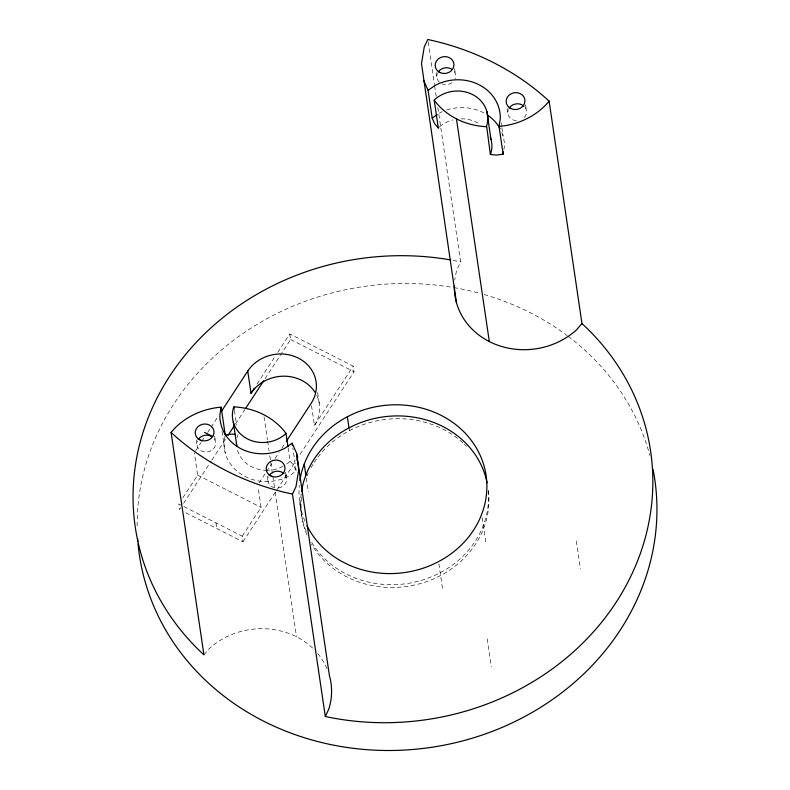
<?xml version="1.0" encoding="UTF-8"?>
<svg xmlns="http://www.w3.org/2000/svg" width="790" height="790" viewBox="0 0 790 790"><rect width="100%" height="100%" fill="white"/><g stroke="black" fill="none" stroke-linecap="round" stroke-linejoin="round"><path stroke-width="0.59" stroke-dasharray="3.95 2.96" d="M225.061 436.1L223.955 442.864A43.934 39.283 -8.4 0 0 289.12 475.965L296.22 471.018L292.833 448.049M503.872 149.675L504.425 146.288A43.934 39.283 -8.4 0 0 500.593 129.698M237.988 434.707L237.672 435.379A31.383 28.055 -8.4 0 0 237.04 437.779M437.828 107.559L460.619 261.905L457.094 269.321A72.137 64.494 -8.4 0 0 454.764 280.065M195.673 450.804L201.016 442.627M201.677 441.6L205.015 436.495M207.691 432.406L210.357 428.318M211.029 427.301L218.376 416.053M182.826 497.789L197.628 475.136L194.34 452.848M257.036 384.068L275.088 356.438M277.764 352.35L289.792 333.933L353.219 366.145L354.048 371.754L298.166 457.291M180.88 507.526L179.537 509.589L178.797 503.971L242.214 536.183L242.965 541.802L185.008 512.374M183.576 503.408L211.177 461.153M211.848 460.116L225.989 438.48M235.42 424.052L244.841 409.625M265.035 378.706L290.621 339.542L289.792 333.933M259.1 483.016L265.776 472.795M266.437 471.768L271.78 463.602M275.118 458.486L279.127 452.354M281.793 448.266L285.131 443.16M242.214 536.183L261.056 507.348L258.113 487.41M311.517 405.635L314.45 425.484L353.219 366.145M242.965 541.802L297.494 458.319M288.123 447.871L290.088 461.163L289.584 461.745A31.383 28.055 -8.4 0 1 284.035 465.764M203.919 654.811L209.419 648.412A72.176 64.533 -8.4 0 1 313.798 649.252M462.881 442.795A94.138 84.174 -8.4 0 0 353.219 428.753L348.351 431.222A94.138 84.174 -8.4 0 0 317.106 458.2M453.144 260.394L460.619 261.905M290.621 339.542L354.048 371.754M197.628 475.136L261.056 507.348M290.088 461.163L293.742 465.468L296.22 471.018M525.577 104.705L526.397 110.264M576.345 541.041L580.452 568.84M507.16 108.595L507.98 114.155M501.137 122.815L501.68 126.449M501.857 127.654L503.102 136.117M454.596 68.661L455.415 74.221M436.189 72.552L437.008 78.111M428.141 41.929L434.421 84.471M434.599 85.685L436.208 96.617M482.157 517.608L485.771 542.068M487.203 638.863L491.301 666.661M438.865 563.803L442.637 589.38M348.992 427.904L349.407 430.678M317.639 392.502L319.545 405.349M306.293 478.009L308.337 491.913M299.716 502.272L301.77 516.176M285.625 472.124L286.444 477.683M264.038 416.824L267.454 439.912M267.632 441.126L269.064 450.853M269.785 455.712L274.446 487.312M275.167 492.17L296.526 636.799M267.208 476.015L268.037 481.574M234.423 410.533L236.556 425.03M222.059 431.281L225.269 453.035M214.643 436.07L215.463 441.63M196.236 439.961L197.056 445.521M215.986 522.931L216.766 528.5M137.154 525.962A260.463 232.892 -8.4 0 1 452.7 287.392M453.845 287.59A260.463 232.892 -8.4 0 1 480.774 293.603M484.082 294.542A260.463 232.892 -8.4 0 1 567.24 335.651M568.119 336.313A260.463 232.892 -8.4 0 1 649.854 455.455M304.97 521.321A94.138 84.174 -8.4 0 1 299.282 485.475M488.289 490.501A94.138 84.174 -8.4 0 1 484.25 526.802L482.384 531.512A94.138 84.174 -8.4 0 1 444.019 573.629L439.23 576.226A94.138 84.174 -8.4 0 1 311.487 544.142M307.024 535.215A94.138 84.174 -8.4 0 1 301.642 496.406M307.024 476.064A94.138 84.174 -8.4 0 1 308.238 473.269M310.993 467.779A94.138 84.174 -8.4 0 1 313.6 463.345M314.163 462.476A94.138 84.174 -8.4 0 1 316.494 459.039M464.382 444.197A94.138 84.174 -8.4 0 1 466.574 446.37M316.721 395.365A37.031 33.111 -8.4 0 1 314.45 425.484M317.738 653.567A72.176 64.533 -8.4 0 1 327.001 668.725M488.21 490.669A94.138 84.174 -8.4 0 1 483.845 524.027L481.969 528.737A94.138 84.174 -8.4 0 1 443.605 570.844L438.815 573.441A94.138 84.174 -8.4 0 1 348.894 575.347L344.154 572.948A94.138 84.174 -8.4 0 1 311.072 541.357M306.224 531.522A94.138 84.174 -8.4 0 1 301.237 493.632M439.635 126.667A31.383 28.055 -8.4 0 1 452.947 119.912M461.074 118.826A31.383 28.055 -8.4 0 1 480.488 124.662M439.26 113.187A43.934 39.283 -8.4 0 1 442.311 111.706M446.597 110.057A43.934 39.283 -8.4 0 1 486.275 114.303M283.027 466.317A31.383 28.055 -8.4 0 1 268.472 470.287M267.306 470.327A31.383 28.055 -8.4 0 1 237.425 449.935M285.151 474.849A9.411 8.413 -8.4 0 1 285.299 483.717A9.411 8.413 -8.4 0 1 276.52 488.062M274.811 487.845A9.411 8.413 -8.4 0 1 268.432 476.963M214.169 438.796A9.411 8.413 -8.4 0 1 207.266 451.939A9.411 8.413 -8.4 0 1 197.451 440.909M525.103 107.43A9.411 8.413 -8.4 0 1 522.97 118.698M516.472 120.643A9.411 8.413 -8.4 0 1 508.375 109.543M454.122 71.386A9.411 8.413 -8.4 0 1 455.02 78.832M451.989 82.644A9.411 8.413 -8.4 0 1 442.153 83.888M439.368 82.14A9.411 8.413 -8.4 0 1 437.403 73.5"/><path stroke-width="1.19" d="M450.873 259.989A260.463 232.892 -8.4 0 0 168.112 378.657A260.463 232.892 -8.4 0 0 201.835 652.915L203.919 654.811L171.075 432.416C183.181 417.535 202.151 408.677 221.141 407.166L219.847 415.066A43.934 39.283 -8.4 0 0 285.012 448.167L292.112 443.22L296.566 453.164L329.41 675.569A72.176 64.533 -8.4 0 1 328.838 709.055L325.312 716.471L328.215 717.113A260.463 232.892 -8.4 0 0 614.798 604.311A260.463 232.892 -8.4 0 0 587.187 328.472L581.963 323.535L549.119 101.13C515.347 69.935 472.647 48.99 427.775 39.5L424.25 46.916L421.495 63.684L456.492 302.787M438.302 127.97L434.204 100.172L434.688 99.609A31.383 28.055 -8.4 0 1 472.558 94.553A31.383 28.055 -8.4 0 1 486.601 125.975L490.383 154.465L496.416 155.087L503.131 154.198L499.023 126.4L500.317 118.48A43.934 39.283 -8.4 0 0 435.152 85.389L428.081 90.307L432.189 118.115L434.668 123.674L438.302 127.97L438.786 127.407M503.131 154.198L503.497 151.937M299.864 480.537A94.138 84.174 -8.4 0 1 302.866 467.868L304.594 463.108A94.138 84.174 -8.4 0 1 346.306 417.327L351.165 414.849A94.138 84.174 -8.4 0 1 454.428 423.618A94.138 84.174 -8.4 0 1 482.196 512.898L480.33 517.618A94.138 84.174 -8.4 0 1 441.966 559.725L437.176 562.322A94.138 84.174 -8.4 0 1 347.254 564.228L342.514 561.828A94.138 84.174 -8.4 0 1 307.053 525.844M301.504 491.656A94.138 84.174 -8.4 0 1 304.515 478.987L306.234 474.227A94.138 84.174 -8.4 0 1 347.946 428.447L352.814 425.968A94.138 84.174 -8.4 0 1 487.075 482.838M233.88 406.899L233.564 407.581A31.383 28.055 -8.4 0 0 247.616 438.993A31.383 28.055 -8.4 0 0 285.486 433.947L285.98 433.364C274.031 417.041 253.896 407.68 233.88 406.899L234.245 409.319M325.312 716.471L292.468 494.066L295.993 486.66L298.729 469.872L296.566 453.164M490.383 154.465L490.709 153.774A31.383 28.055 -8.4 0 0 490.175 136.887M221.714 410.948L247.754 371.083A37.031 33.111 -8.4 0 1 298.423 358.156A37.031 33.111 -8.4 0 1 311.171 403.295L286.474 441.116M315.012 392.294A37.031 33.111 -8.4 0 0 251.023 393.272L254.37 388.157M228.014 435.389L234.067 426.106M245.512 408.588L263.692 380.76M549.119 101.13C537.012 116.021 518.033 124.899 499.023 126.4M581.963 323.535L576.384 330.003A72.137 64.494 -8.4 0 1 497.7 345.181A72.137 64.494 -8.4 0 1 454.339 286.089M432.189 118.115L437.235 114.59M486.275 126.667C466.258 125.877 446.143 116.505 434.204 100.172M235.568 434.451L231.924 434.075L225.239 434.974L221.141 407.166M292.468 494.066L286.385 492.733A260.463 232.892 -8.4 0 1 175.439 436.386L171.075 432.416M204.62 432.456L212.678 436.554M423.657 80.383L428.081 90.307M486.847 111.41L490.955 139.218M456.482 119.162L489.326 341.557M347.353 416.784L348.992 427.904M304.239 464.105L305.878 475.225M292.112 443.22L292.478 445.639M285.98 433.364L287.945 446.656M247.754 371.083L251.023 393.272M233.317 422.137L236.882 446.31M653.083 469.428A260.463 232.892 -8.4 0 1 430.195 747.508A260.463 232.892 -8.4 0 1 138.043 543.866M137.835 541.486A260.463 232.892 -8.4 0 1 137.657 539.106M487.302 114.965A43.934 39.283 -8.4 0 1 500.06 128.671M236.684 446.34A31.383 28.055 -8.4 0 1 236.477 442.676M269.173 475.531A9.411 8.413 -8.4 0 1 284.084 473.644M198.201 439.487A9.411 8.413 -8.4 0 1 211.809 436.603M509.125 108.121A9.411 8.413 -8.4 0 1 524.037 106.235M438.154 72.068A9.411 8.413 -8.4 0 1 451.752 69.194M271.029 476.015A9.411 8.413 -8.4 0 0 284.993 468.105A9.411 8.413 -8.4 0 0 270.772 461.409A9.411 8.413 -8.4 0 0 271.029 476.015M200.048 439.961A9.411 8.413 -8.4 0 0 214.011 432.051A9.411 8.413 -8.4 0 0 199.791 425.356A9.411 8.413 -8.4 0 0 200.048 439.961M440 72.542A9.411 8.413 -8.4 0 0 453.964 64.642A9.411 8.413 -8.4 0 0 439.744 57.947A9.411 8.413 -8.4 0 0 440 72.542M510.982 108.595A9.411 8.413 -8.4 0 0 524.945 100.686A9.411 8.413 -8.4 0 0 510.725 93.99A9.411 8.413 -8.4 0 0 510.982 108.595"/></g></svg>
